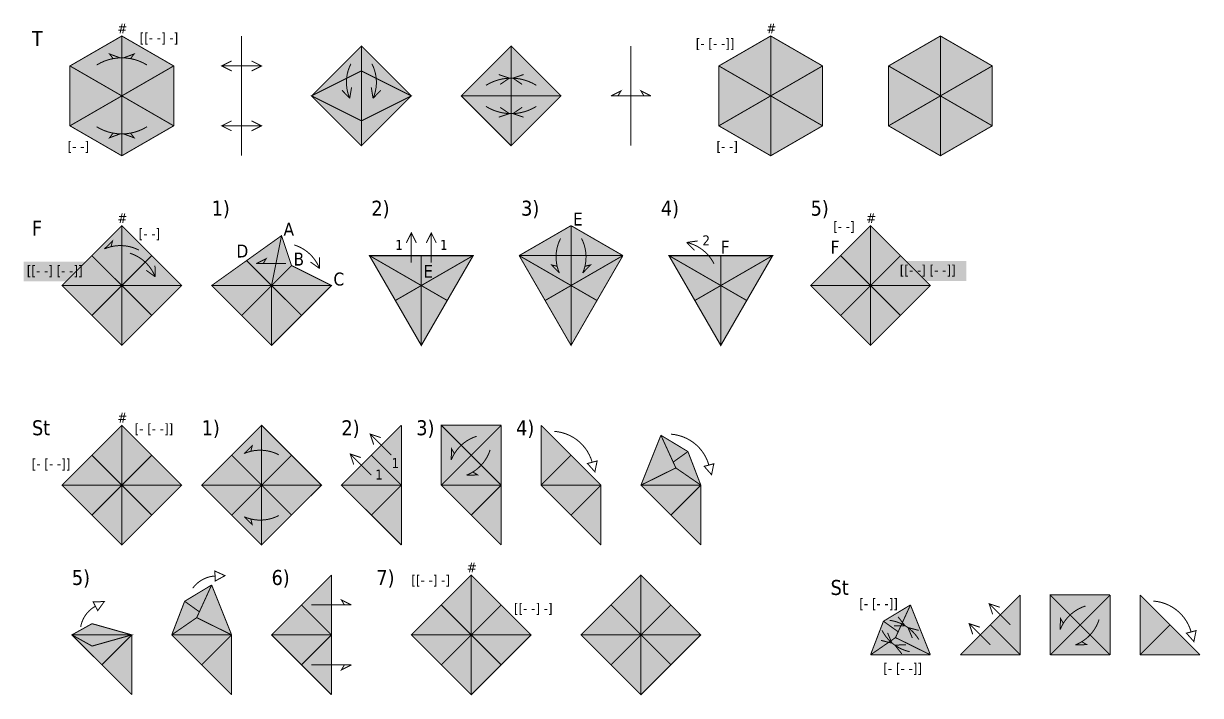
# Model space of a CAD drawing. Header units: inches. Extents: x -12.5 to 77.3, y -38.9 to 8.1.
# Drawn here: x -0.48 to 11.31, y -17.91 to -11.18 of the extents above; entities that cross this region are included whole.
import ezdxf

# ---------------------------------------------------------------- set-up
doc = ezdxf.new("R2010")
doc.units = ezdxf.units.IN
doc.header["$LTSCALE"] = 0.2
doc.header["$MEASUREMENT"] = 0
for name, pattern in [('crease . . . . .', [0.4, 0.2, -0.2]), ('mountain __ . . __ . .', [1.25, 0.5, -0.25, 0, -0.25, 0, -0.25]), ('valley __ __ __', [0.75, 0.5, -0.25])]:
    doc.linetypes.add(name, pattern=pattern)
for name, color, linetype in [('arrow-back', 250, 'Continuous'), ('edge', 7, 'Continuous'), ('face-1', 151, 'Continuous'), ('face-2', 91, 'Continuous'), ('face-3', 11, 'Continuous'), ('face-4', 191, 'Continuous'), ('face-5', 51, 'Continuous'), ('hinge', 250, 'crease . . . . .'), ('mountain', 12, 'mountain __ . . __ . .'), ('valley', 143, 'valley __ __ __'), ('z-labels', 94, 'Continuous'), ('z-pats', 251, 'Continuous')]:
    doc.layers.add(name, color=color, linetype=linetype)
doc.styles.add('labels', font='')
doc.styles.get('labels').set_extended_font_data('Tahoma')

msp = doc.modelspace()

# ---------------------------------------------------------------- linework, layer by layer
for points, const_width in [([(2.9, -11.4), (3.4, -11.9), (2.9, -12.4), (2.4, -11.9)], 0.01), ([(3.9, -11.9), (4.4, -11.4), (4.9, -11.9), (4.4, -12.4)], 0.01), ([(0.5, -14.4), (1.1, -13.8), (0.5, -13.2), (-0.1, -13.8)], 0.01), ([(8, -14.4), (8.6, -13.8), (8, -13.2), (7.4, -13.8)], 0.01), ([(3.5, -14.4), (4.019615, -13.5), (2.980385, -13.5)], 0.012), ([(6.5, -14.4), (7.019615, -13.5), (5.980385, -13.5)], 0.012), ([(0.5, -16.4), (1.1, -15.8), (0.5, -15.2), (-0.1, -15.8)], 0.01), ([(1.9, -16.4), (2.5, -15.8), (1.9, -15.2), (1.3, -15.8)], 0.01), ([(5.261265, -15.557196), (5.261265, -15.557196), (5.23885, -15.666729), (5.164673, -15.583078)], 0.01), ([(6.430152, -15.585561), (6.430152, -15.585561), (6.407737, -15.695094), (6.333559, -15.611443)], 0.01), ([(1.435608, -16.760331), (1.533787, -16.706842), (1.432088, -16.660393)], 0.01), ([(4, -17.9), (4.6, -17.3), (4, -16.7), (3.4, -17.3)], 0.01), ([(5.7, -17.9), (6.3, -17.3), (5.7, -16.7), (5.1, -17.3)], 0.01), ([(0.258774, -17.057409), (0.323963, -16.966576), (0.212184, -16.968925)], 0.01), ([(11.261265, -17.257196), (11.261265, -17.257196), (11.23885, -17.366729), (11.164673, -17.283078)], 0.01)]:
    msp.add_lwpolyline(points, close=True, dxfattribs=dict(const_width=const_width))
at = {"const_width": 0.01}
for points in [[(1.6, -11.55), (1.6, -11.55), (1.5, -11.6), (1.6, -11.65)], [(1.8, -11.55), (1.8, -11.55), (1.9, -11.6), (1.8, -11.65)], [(1.5, -11.6), (1.9, -11.6)], [(2.9, -12.15), (2.9, -11.65)], [(4.276025, -11.68636), (4.381926, -11.722208)], [(4.289706, -11.78542), (4.381926, -11.722208)], [(4.523975, -11.68636), (4.418074, -11.722208)], [(4.510294, -11.78542), (4.418074, -11.722208)], [(2.705783, -11.843873), (2.783162, -11.924574)], [(2.801295, -11.81425), (2.783162, -11.924574)], [(2.998705, -11.81425), (3.016838, -11.924574)], [(3.094217, -11.843873), (3.016838, -11.924574)], [(4.289706, -12.01458), (4.381926, -12.077792)], [(4.510294, -12.01458), (4.418074, -12.077792)], [(4.276025, -12.11364), (4.381926, -12.077792)], [(4.523975, -12.11364), (4.418074, -12.077792)], [(1.6, -12.25), (1.6, -12.25), (1.5, -12.2), (1.6, -12.15)], [(1.5, -12.2), (1.9, -12.2)], [(1.8, -12.25), (1.8, -12.25), (1.9, -12.2), (1.8, -12.15)], [(3.45, -13.372391), (3.45, -13.372391), (3.4, -13.272391), (3.35, -13.372391)], [(3.4, -13.272391), (3.4, -13.572391)], [(3.65, -13.372391), (3.65, -13.372391), (3.6, -13.272391), (3.55, -13.372391)], [(3.6, -13.272391), (3.6, -13.572391)], [(6.269045, -13.353215), (6.158303, -13.368586)], [(6.237046, -13.447957), (6.158303, -13.368586)], [(2.47901, -13.518007), (2.481359, -13.629786)], [(0.743572, -13.647291), (0.834405, -13.71248)], [(0.832056, -13.6007), (0.834405, -13.71248)], [(2.390526, -13.564597), (2.481359, -13.629786)], [(3.023223, -15.393934), (3.023223, -15.393934), (2.987868, -15.287868), (3.093934, -15.323223)], [(3.2, -15.5), (2.987868, -15.287868)], [(2.823223, -15.593934), (2.823223, -15.593934), (2.787868, -15.487868), (2.893934, -15.523223)], [(3, -15.7), (2.787868, -15.487868)], [(1.6, -17.3), (1.4, -16.8)], [(8.6, -17.5), (8.4, -17)], [(9.223223, -17.093934), (9.223223, -17.093934), (9.187868, -16.987868), (9.293934, -17.023223)], [(9.4, -17.2), (9.187868, -16.987868)], [(8.23354, -17.210421), (8.345309, -17.207633)], [(8.276017, -17.119891), (8.345309, -17.207633)], [(9.023223, -17.293934), (9.023223, -17.293934), (8.987868, -17.187868), (9.093934, -17.223223)], [(9.2, -17.4), (8.987868, -17.187868)], [(0.6, -17.9), (0, -17.3)], [(1.6, -17.9), (1, -17.3)], [(8.170823, -17.279588), (8.213737, -17.382828)], [(8.41854, -17.330562), (8.375626, -17.227321)], [(8.483966, -17.254934), (8.375626, -17.227321)], [(8.105397, -17.355215), (8.213737, -17.382828)], [(8.355824, -17.399729), (8.244054, -17.402516)], [(8.313346, -17.490259), (8.244054, -17.402516)]]:
    msp.add_lwpolyline(points, dxfattribs=at)
for points in [[(2.795236, -11.578159, 0.226312), (2.783162, -11.924574, -0.290796)], [(3.004764, -11.578159, -0.226312), (3.016838, -11.924574, 0.290796)], [(4.147794, -11.794207, -0.285476), (4.652206, -11.794207, 0.290796)], [(4.147794, -12.005793, 0.285476), (4.652206, -12.005793, -0.290796)], [(2.227869, -13.393371, -0.226312), (2.481359, -13.629786, 0.290796)], [(6.431856, -13.581466, 0.226312), (6.158303, -13.368586, -0.290796)], [(0.580915, -13.476065, -0.226312), (0.834405, -13.71248, 0.290796)], [(4.833271, -15.26115, -0.315299), (5.211714, -15.570452, 0.290796)], [(6.002158, -15.289515, -0.315299), (6.380601, -15.598817, 0.290796)], [(1.210718, -16.832442, -0.226312), (1.433849, -16.710361, 0.290796)], [(10.833271, -16.96115, -0.315299), (11.211714, -17.270452, 0.290796)], [(0.087548, -17.220066, -0.226312), (0.235479, -17.013166, 0.290796)], [(8.193009, -17.154275, -0.226312), (8.484395, -17.346624, 0.290796)], [(8.114933, -17.254652, 0.226312), (8.391181, -17.468174, -0.290796)]]:
    msp.add_lwpolyline(points, format="xyb", dxfattribs=at)
at = {"color": 254}
for points in [[(8.960621, -13.553546), (8.960621, -13.753546), (8.260621, -13.553546), (8.260621, -13.753546)], [(0.215477, -13.559447), (0.215477, -13.759447), (-0.484523, -13.559447), (-0.484523, -13.759447)]]:
    msp.add_solid(points, dxfattribs=at)
at = {"layer": 'arrow-back', "const_width": 0.01}
for points in [[(0.247794, -11.590698, -0.285476), (0.752206, -11.590698, 0.290796)], [(0.247794, -12.209302, 0.285476), (0.752206, -12.209302, -0.290796)], [(0.671841, -13.445236, 0.226312), (0.325426, -13.433162, -0.290796)], [(4.895236, -13.328159, 0.226312), (4.883162, -13.674574, -0.290796)], [(5.104764, -13.328159, -0.226312), (5.116838, -13.674574, 0.290796)], [(4.053497, -15.310477, 0.226312), (3.800007, -15.546892, -0.290796)], [(4.189523, -15.446503, -0.226312), (3.953108, -15.699993, 0.290796)], [(2.071841, -15.495236, 0.226312), (1.725426, -15.483162, -0.290796)], [(2.071841, -16.104764, -0.226312), (1.725426, -16.116838, 0.290796)], [(10.153497, -17.010477, 0.226312), (9.900007, -17.246892, -0.290796)], [(10.289523, -17.146503, -0.226312), (10.053108, -17.399993, 0.290796)]]:
    msp.add_lwpolyline(points, format="xyb", dxfattribs=at)
for points in [[(0.412368, -11.526554), (0.376947, -11.480236), (0.481926, -11.518699)], [(0.587632, -11.526554), (0.623053, -11.480236), (0.518074, -11.518699)], [(5.47, -11.9), (5.5, -11.85), (5.4, -11.9)], [(5.4, -11.9), (5.8, -11.9)], [(5.73, -11.9), (5.7, -11.85), (5.8, -11.9)], [(0.412368, -12.273446), (0.376947, -12.319764), (0.481926, -12.281301)], [(0.587632, -12.273446), (0.623053, -12.319764), (0.518074, -12.281301)], [(0.392285, -13.412426), (0.406127, -13.355783), (0.325426, -13.433162)], [(1.915865, -13.580703), (1.945865, -13.530703), (1.845865, -13.580703)], [(2.145865, -13.580703), (1.845865, -13.580703)], [(4.862426, -13.607715), (4.805783, -13.593873), (4.883162, -13.674574)], [(5.137574, -13.607715), (5.194217, -13.593873), (5.116838, -13.674574)], [(1.792285, -15.462426), (1.806127, -15.405783), (1.725426, -15.483162)], [(3.832621, -15.484953), (3.802356, -15.435112), (3.800007, -15.546892)], [(4.015047, -15.667379), (4.064888, -15.697644), (3.953108, -15.699993)], [(1.792285, -16.137574), (1.806127, -16.194217), (1.725426, -16.116838)], [(2.73, -17), (2.7, -16.95), (2.8, -17)], [(2.4, -17), (2.8, -17)], [(9.932621, -17.184953), (9.902356, -17.135112), (9.900007, -17.246892)], [(10.115047, -17.367379), (10.164888, -17.397644), (10.053108, -17.399993)], [(2.4, -17.6), (2.8, -17.6)], [(2.73, -17.6), (2.7, -17.65), (2.8, -17.6)]]:
    msp.add_lwpolyline(points, dxfattribs=at)
at = {"layer": 'edge', "const_width": 0.01}
for points in [[(0.5, -12.5), (1.019615, -12.2), (1.019615, -11.6), (0.5, -11.3), (-0.019615, -11.6), (-0.019615, -12.2)], [(7, -12.5), (7.519615, -12.2), (7.519615, -11.6), (7, -11.3), (6.480385, -11.6), (6.480385, -12.2)], [(8.7, -12.5), (9.219615, -12.2), (9.219615, -11.6), (8.7, -11.3), (8.180385, -11.6), (8.180385, -12.2)], [(1.4, -13.8), (2, -14.4), (2.6, -13.8), (2.2, -13.6), (2.1, -13.3)], [(0.201765, -17.187744), (0, -17.3), (0.201765, -17.412256), (0.6, -17.3)]]:
    msp.add_lwpolyline(points, close=True, dxfattribs=at)
for points in [[(5, -13.2), (4.480385, -13.5)], [(5, -13.2), (5.519615, -13.5)], [(3.5, -13.8), (2.980385, -13.5)], [(3.5, -13.8), (4.019615, -13.5)], [(4.480385, -13.5), (5, -14.4), (5.519615, -13.5)], [(5, -13.8), (5, -13.5)], [(3.3, -15.2), (2.7, -15.8), (3.3, -16.4)], [(3.3, -15.2), (3.3, -15.8)], [(4.3, -16.4), (3.7, -15.8), (3.7, -15.2), (4.3, -15.2)], [(4.3, -15.2), (4.3, -15.8)], [(5, -15.5), (4.7, -15.2)], [(4.7, -15.2), (4.7, -15.8), (5.3, -16.4)], [(5.9, -15.3), (5.7, -15.8), (6.3, -16.4)], [(6.049994, -15.627512), (5.9, -15.3)], [(6.170732, -15.463415), (5.9, -15.3)], [(5, -15.5), (5.3, -15.8)], [(6.170732, -15.463415), (6.3, -15.8)], [(6.049994, -15.627512), (6.3, -15.8)], [(2.7, -15.8), (3.3, -15.8)], [(3.3, -15.8), (3.3, -16.4)], [(4.3, -15.8), (4.3, -16.4)], [(5.3, -15.8), (5.3, -16.4)], [(6.3, -15.8), (6.3, -16.4)], [(2.6, -16.7), (2, -17.3), (2.6, -17.9)], [(1.129268, -16.963415), (1.4, -16.8)], [(1.250006, -17.127512), (1.4, -16.8)], [(1.129268, -16.963415), (1, -17.3)], [(8.9, -17.5), (9.5, -16.9)], [(9.5, -16.9), (9.5, -17.5)], [(9.8, -17.5), (9.8, -16.9), (10.4, -16.9)], [(10.4, -16.9), (10.4, -17.5)], [(11, -17.2), (10.7, -16.9)], [(10.7, -17.5), (10.7, -16.9)], [(8.129268, -17.163415), (8.4, -17)], [(8.250006, -17.327512), (8.4, -17)], [(1.250006, -17.127512), (1, -17.3)], [(8.129268, -17.163415), (8, -17.5)], [(11, -17.2), (11.3, -17.5)], [(0.6, -17.3), (0.6, -17.9)], [(1.6, -17.3), (1.6, -17.9)], [(8.250006, -17.327512), (8, -17.5)], [(8, -17.5), (8.6, -17.5)], [(8.9, -17.5), (9.5, -17.5)], [(9.8, -17.5), (10.4, -17.5)], [(10.7, -17.5), (11.3, -17.5)]]:
    msp.add_lwpolyline(points, dxfattribs=at)
at = {"layer": 'face-1'}
for points in [[(-0.019615, -11.6), (0.5, -11.9), (0.5, -11.3)], [(0.5, -11.3), (0.5, -11.9), (1.019615, -11.6)], [(3.9, -11.9), (4.4, -11.9), (4.4, -11.4)], [(4.4, -11.4), (4.4, -11.9), (4.9, -11.9)], [(-0.019615, -12.2), (0.5, -11.9), (-0.019615, -11.6)], [(1.019615, -11.6), (0.5, -11.9), (1.019615, -12.2)], [(6.480385, -12.2), (7, -11.9), (6.480385, -11.6)], [(7.519615, -11.6), (7, -11.9), (7.519615, -12.2)], [(0.5, -12.5), (0.5, -11.9), (-0.019615, -12.2)], [(1.019615, -12.2), (0.5, -11.9), (0.5, -12.5)], [(7, -12.5), (7, -11.9), (6.480385, -12.2)], [(7.519615, -12.2), (7, -11.9), (7, -12.5)], [(0.2, -13.5), (0.5, -13.8), (0.5, -13.2)], [(0.8, -13.5), (0.5, -13.8), (0.5, -13.2)], [(1.75, -13.55), (2, -13.8), (2.1, -13.3)], [(2.2, -13.6), (2, -13.8), (2.1, -13.3)], [(0.2, -13.5), (0.5, -13.8), (-0.1, -13.8)], [(0.8, -13.5), (0.5, -13.8), (1.1, -13.8)], [(1.75, -13.55), (2, -13.8), (1.4, -13.8)], [(2.980385, -13.5), (3.5, -13.5), (2.980385, -13.5), (3.5, -13.8)], [(3.5, -13.8), (2.980385, -13.5), (3.5, -13.8), (3.240192, -13.95)], [(4.019615, -13.5), (3.5, -13.5), (4.019615, -13.5), (3.5, -13.8)], [(3.5, -13.8), (4.019615, -13.5), (3.5, -13.8), (3.759808, -13.95)], [(5, -13.8), (4.480385, -13.5), (5, -13.8), (4.740192, -13.95)], [(5, -13.8), (5.519615, -13.5), (5, -13.8), (5.259808, -13.95)], [(6.5, -13.8), (5.980385, -13.5), (6.5, -13.8), (6.240192, -13.95)], [(6.5, -13.8), (7.019615, -13.5), (6.5, -13.8), (6.759808, -13.95)], [(2.2, -13.6), (2, -13.8), (2.6, -13.8)], [(0.2, -14.1), (0.5, -13.8), (-0.1, -13.8)], [(0.2, -14.1), (0.5, -13.8), (0.5, -14.4)], [(0.8, -14.1), (0.5, -13.8), (0.5, -14.4)], [(0.8, -14.1), (0.5, -13.8), (1.1, -13.8)], [(1.7, -14.1), (2, -13.8), (1.4, -13.8)], [(1.7, -14.1), (2, -13.8), (2, -14.4)], [(2.3, -14.1), (2, -13.8), (2, -14.4)], [(2.3, -14.1), (2, -13.8), (2.6, -13.8)], [(3.240192, -13.95), (3.5, -13.8), (3.5, -14.4), (3.5, -13.8)], [(3.759808, -13.95), (3.5, -13.8), (3.5, -14.4), (3.5, -13.8)], [(4.740192, -13.95), (5, -13.8), (5, -14.4), (5, -13.8)], [(5.259808, -13.95), (5, -13.8), (5, -14.4), (5, -13.8)], [(6.240192, -13.95), (6.5, -13.8), (6.5, -14.4), (6.5, -13.8)], [(6.759808, -13.95), (6.5, -13.8), (6.5, -14.4), (6.5, -13.8)], [(7.7, -14.1), (8, -13.8), (7.4, -13.8)], [(7.7, -14.1), (8, -13.8), (8, -14.4)], [(8.3, -14.1), (8, -13.8), (8, -14.4)], [(8.3, -14.1), (8, -13.8), (8.6, -13.8)], [(0.2, -15.5), (0.5, -15.8), (0.5, -15.2)], [(0.8, -15.5), (0.5, -15.8), (0.5, -15.2)], [(1.6, -15.5), (1.9, -15.8), (1.9, -15.2)], [(2.2, -15.5), (1.9, -15.8), (1.9, -15.2)], [(3, -15.5), (3.3, -15.8), (3.3, -15.2)], [(0.2, -15.5), (0.5, -15.8), (-0.1, -15.8)], [(0.8, -15.5), (0.5, -15.8), (1.1, -15.8)], [(1.6, -15.5), (1.9, -15.8), (1.3, -15.8)], [(2.2, -15.5), (1.9, -15.8), (2.5, -15.8)], [(3, -15.5), (3.3, -15.8), (2.7, -15.8)], [(0.2, -16.1), (0.5, -15.8), (-0.1, -15.8)], [(0.2, -16.1), (0.5, -15.8), (0.5, -16.4)], [(0.8, -16.1), (0.5, -15.8), (0.5, -16.4)], [(0.8, -16.1), (0.5, -15.8), (1.1, -15.8)], [(1.6, -16.1), (1.9, -15.8), (1.3, -15.8)], [(1.6, -16.1), (1.9, -15.8), (1.9, -16.4)], [(2.2, -16.1), (1.9, -15.8), (1.9, -16.4)], [(2.2, -16.1), (1.9, -15.8), (2.5, -15.8)], [(3, -16.1), (3.3, -15.8), (2.7, -15.8)], [(3, -16.1), (3.3, -15.8), (3.3, -16.4)], [(4, -16.1), (4.3, -15.8), (3.7, -15.8)], [(4, -16.1), (4.3, -15.8), (4.3, -16.4)], [(5, -16.1), (5.3, -15.8), (4.7, -15.8)], [(5, -16.1), (5.3, -15.8), (5.3, -16.4)], [(6, -16.1), (6.3, -15.8), (5.7, -15.8)], [(6, -16.1), (6.3, -15.8), (6.3, -16.4)], [(9.2, -17.2), (9.5, -17.5), (9.5, -16.9)], [(8.250006, -17.327512), (8.4, -17), (8.6, -17.5)], [(9.2, -17.2), (9.5, -17.5), (8.9, -17.5)], [(0.3, -17.6), (0.6, -17.3), (0, -17.3)], [(0.3, -17.6), (0.6, -17.3), (0.6, -17.9)], [(1.3, -17.6), (1.6, -17.3), (1, -17.3)], [(1.3, -17.6), (1.6, -17.3), (1.6, -17.9)], [(2.3, -17.6), (2.6, -17.3), (2, -17.3)], [(2.3, -17.6), (2.6, -17.3), (2.6, -17.9)], [(3.7, -17.6), (4, -17.3), (3.4, -17.3)], [(3.7, -17.6), (4, -17.3), (4, -17.9)], [(4.3, -17.6), (4, -17.3), (4, -17.9)], [(4.3, -17.6), (4, -17.3), (4.6, -17.3)], [(8.250006, -17.327512), (8, -17.5), (8.6, -17.5)]]:
    msp.add_solid(points, dxfattribs=at)
at = {"layer": 'face-2'}
for points in [[(2.9, -12.15), (2.9, -11.65), (2.4, -11.9)], [(2.9, -11.65), (3.4, -11.9), (2.9, -12.15)], [(8.180385, -12.2), (8.7, -11.9), (8.180385, -11.6)], [(9.219615, -11.6), (8.7, -11.9), (9.219615, -12.2)], [(8.7, -12.5), (8.7, -11.9), (8.180385, -12.2)], [(9.219615, -12.2), (8.7, -11.9), (8.7, -12.5)], [(6.023164, -15.568929), (5.9, -15.3), (6.170732, -15.463415)], [(6.170732, -15.463415), (6.023164, -15.568929), (6.3, -15.8), (6.049994, -15.627512)], [(8.276836, -17.268929), (8.4, -17), (8.129268, -17.163415)], [(8.129268, -17.163415), (8.276836, -17.268929), (8, -17.5), (8.250006, -17.327512)], [(5.4, -17.6), (5.7, -17.3), (5.1, -17.3)], [(5.4, -17.6), (5.7, -17.3), (5.7, -17.9)], [(6, -17.6), (5.7, -17.3), (5.7, -17.9)], [(6, -17.6), (5.7, -17.3), (6.3, -17.3)]]:
    msp.add_solid(points, dxfattribs=at)
at = {"layer": 'face-3'}
for points in [[(8.180385, -11.6), (8.7, -11.9), (8.7, -11.3)], [(8.7, -11.3), (8.7, -11.9), (9.219615, -11.6)], [(2.4, -11.9), (2.9, -11.65), (2.9, -11.4)], [(2.9, -11.4), (2.9, -11.65), (3.4, -11.9)], [(4.480385, -13.5), (5, -13.5), (4.480385, -13.5), (5, -13.2)], [(5.519615, -13.5), (5, -13.5), (5.519615, -13.5), (5, -13.2)], [(4.480385, -13.5), (5, -13.5), (4.480385, -13.5), (5, -13.8)], [(5.519615, -13.5), (5, -13.5), (5.519615, -13.5), (5, -13.8)], [(5.980385, -13.5), (6.5, -13.5), (5.980385, -13.5), (6.5, -13.8)], [(7.019615, -13.5), (6.5, -13.5), (7.019615, -13.5), (6.5, -13.8)], [(7.7, -13.5), (8, -13.8), (7.4, -13.8)], [(8.3, -13.5), (8, -13.8), (8.6, -13.8)], [(4, -15.5), (3.7, -15.2), (3.7, -15.8)], [(4, -15.5), (3.7, -15.2), (4.3, -15.2)], [(4, -15.5), (4.3, -15.8), (4.3, -15.2)], [(5, -15.5), (4.7, -15.2), (4.7, -15.8)], [(6.049994, -15.627512), (5.9, -15.3), (5.7, -15.8)], [(4, -15.5), (4.3, -15.8), (3.7, -15.8)], [(5, -15.5), (5.3, -15.8), (4.7, -15.8)], [(6.049994, -15.627512), (6.3, -15.8), (5.7, -15.8)], [(2.3, -17), (2.6, -17.3), (2.6, -16.7)], [(3.7, -17), (4, -17.3), (4, -16.7)], [(4.3, -17), (4, -17.3), (4, -16.7)], [(1.250006, -17.127512), (1.4, -16.8), (1.6, -17.3)], [(10.1, -17.2), (9.8, -16.9), (9.8, -17.5)], [(10.1, -17.2), (9.8, -16.9), (10.4, -16.9)], [(10.1, -17.2), (10.4, -17.5), (10.4, -16.9)], [(11, -17.2), (10.7, -16.9), (10.7, -17.5)], [(2.3, -17), (2.6, -17.3), (2, -17.3)], [(3.7, -17), (4, -17.3), (3.4, -17.3)], [(4.3, -17), (4, -17.3), (4.6, -17.3)], [(0, -17.3), (0.6, -17.3), (0.201765, -17.187744)], [(1.250006, -17.127512), (1, -17.3), (1.6, -17.3)], [(10.1, -17.2), (10.4, -17.5), (9.8, -17.5)], [(11, -17.2), (11.3, -17.5), (10.7, -17.5)], [(0, -17.3), (0.6, -17.3), (0.201765, -17.412256)]]:
    msp.add_solid(points, dxfattribs=at)
at = {"layer": 'face-4'}
for points in [[(2.4, -11.9), (2.9, -12.15), (2.9, -12.4)], [(2.9, -12.4), (2.9, -12.15), (3.4, -11.9)], [(4.4, -12.4), (4.4, -11.9), (3.9, -11.9)], [(4.9, -11.9), (4.4, -11.9), (4.4, -12.4)], [(5.4, -17), (5.7, -17.3), (5.7, -16.7)], [(6, -17), (5.7, -17.3), (5.7, -16.7)], [(1.276836, -17.068929), (1.4, -16.8), (1.129268, -16.963415)], [(1.129268, -16.963415), (1.276836, -17.068929), (1, -17.3), (1.250006, -17.127512)], [(5.4, -17), (5.7, -17.3), (5.1, -17.3)], [(6, -17), (5.7, -17.3), (6.3, -17.3)]]:
    msp.add_solid(points, dxfattribs=at)
at = {"layer": 'face-5'}
for points in [[(6.480385, -11.6), (7, -11.9), (7, -11.3)], [(7, -11.3), (7, -11.9), (7.519615, -11.6)], [(7.7, -13.5), (8, -13.8), (8, -13.2)], [(8.3, -13.5), (8, -13.8), (8, -13.2)]]:
    msp.add_solid(points, dxfattribs=at)
at = {"layer": 'hinge', "const_width": 0.01}
for points in [[(7, -11.3), (7, -11.9)], [(8.7, -11.3), (8.7, -11.9)], [(-0.019615, -11.6), (0.5, -11.9)], [(1.019615, -11.6), (0.5, -11.9)], [(6.480385, -11.6), (7, -11.9)], [(7.519615, -11.6), (7, -11.9)], [(8.180385, -11.6), (8.7, -11.9)], [(9.219615, -11.6), (8.7, -11.9)], [(0.5, -11.9), (-0.019615, -12.2)], [(0.5, -11.9), (1.019615, -12.2)], [(7, -11.9), (6.480385, -12.2)], [(7, -11.9), (7.519615, -12.2)], [(7, -12.5), (7, -11.9)], [(8.7, -11.9), (8.180385, -12.2)], [(8.7, -11.9), (9.219615, -12.2)], [(8.7, -12.5), (8.7, -11.9)], [(5, -13.2), (5, -13.5)], [(8, -13.2), (8, -13.8)], [(0.2, -13.5), (0.5, -13.8)], [(1.75, -13.55), (2, -13.8)], [(3.5, -13.8), (3.5, -13.5)], [(4.480385, -13.5), (5.519615, -13.5)], [(6.5, -13.8), (6.5, -13.5)], [(7.7, -13.5), (8, -13.8)], [(8.3, -13.5), (8, -13.8)], [(0.5, -13.8), (0.2, -14.1)], [(0.8, -14.1), (0.5, -13.8)], [(2, -13.8), (1.7, -14.1)], [(2.3, -14.1), (2, -13.8)], [(3.5, -13.8), (3.240192, -13.95)], [(3.5, -13.8), (3.759808, -13.95)], [(5, -13.8), (4.740192, -13.95)], [(5, -13.8), (5.259808, -13.95)], [(6.5, -13.8), (6.240192, -13.95)], [(6.5, -13.8), (6.759808, -13.95)], [(7.4, -13.8), (8, -13.8)], [(8, -13.8), (7.7, -14.1)], [(8, -13.8), (8, -14.4)], [(8.6, -13.8), (8, -13.8)], [(8.3, -14.1), (8, -13.8)], [(0.5, -15.2), (0.5, -15.8)], [(4, -15.5), (4.3, -15.2)], [(0.2, -15.5), (0.5, -15.8)], [(0.8, -15.5), (0.5, -15.8)], [(1.6, -15.5), (1.9, -15.8)], [(2.2, -15.5), (1.9, -15.8)], [(3, -15.5), (3.3, -15.8)], [(3.7, -15.8), (4, -15.5)], [(-0.1, -15.8), (0.5, -15.8)], [(0.5, -15.8), (0.2, -16.1)], [(0.5, -15.8), (0.5, -16.4)], [(1.1, -15.8), (0.5, -15.8)], [(0.8, -16.1), (0.5, -15.8)], [(1.3, -15.8), (1.9, -15.8)], [(1.9, -15.8), (1.6, -16.1)], [(2.5, -15.8), (1.9, -15.8)], [(2.2, -16.1), (1.9, -15.8)], [(3.3, -15.8), (3, -16.1)], [(3.7, -15.8), (4.3, -15.8)], [(4.3, -15.8), (4, -16.1)], [(5.3, -15.8), (5, -16.1)], [(6.3, -15.8), (6, -16.1)], [(4, -16.7), (4, -17.3)], [(5.7, -16.7), (5.7, -17.3)], [(10.1, -17.2), (10.4, -16.9)], [(2.3, -17), (2.6, -17.3)], [(3.7, -17), (4, -17.3)], [(4.3, -17), (4, -17.3)], [(5.4, -17), (5.7, -17.3)], [(6, -17), (5.7, -17.3)], [(9.2, -17.2), (9.5, -17.5)], [(9.8, -17.5), (10.1, -17.2)], [(10.7, -17.5), (11, -17.2)], [(0, -17.3), (0.6, -17.3)], [(0.6, -17.3), (0.3, -17.6)], [(1.6, -17.3), (1.3, -17.6)], [(2, -17.3), (2.6, -17.3)], [(2.6, -17.3), (2.3, -17.6)], [(3.4, -17.3), (4, -17.3)], [(4, -17.3), (3.7, -17.6)], [(4, -17.3), (4, -17.9)], [(4.6, -17.3), (4, -17.3)], [(4.3, -17.6), (4, -17.3)], [(5.1, -17.3), (5.7, -17.3)], [(5.7, -17.3), (5.4, -17.6)], [(5.7, -17.3), (5.7, -17.9)], [(6.3, -17.3), (5.7, -17.3)], [(6, -17.6), (5.7, -17.3)]]:
    msp.add_lwpolyline(points, dxfattribs=at)
at = {"layer": 'mountain', "const_width": 0.01}
for points in [[(0.5, -11.3), (0.5, -11.9)], [(1.7, -11.3), (1.7, -12.5)], [(5.6, -11.4), (5.6, -12.4)], [(0.5, -12.5), (0.5, -11.9)], [(0.5, -13.2), (0.5, -13.8)], [(2.1, -13.3), (2, -13.8)], [(5, -13.8), (4.480385, -13.5)], [(5, -13.8), (5.519615, -13.5)], [(6.5, -13.8), (5.980385, -13.5)], [(6.5, -13.8), (7.019615, -13.5)], [(-0.1, -13.8), (0.5, -13.8)], [(0.5, -13.8), (0.5, -14.4)], [(1.1, -13.8), (0.5, -13.8)], [(1.4, -13.8), (2, -13.8)], [(2, -13.8), (2, -14.4)], [(2.6, -13.8), (2, -13.8)], [(3.5, -13.8), (3.5, -14.4)], [(5, -13.8), (5, -14.4)], [(6.5, -13.8), (6.5, -14.4)], [(1.9, -15.2), (1.9, -15.8)], [(4, -15.5), (3.7, -15.2)], [(4, -15.5), (4.3, -15.8)], [(4.7, -15.8), (5, -15.5)], [(5.7, -15.8), (6.049994, -15.627512)], [(1.9, -15.8), (1.9, -16.4)], [(2.6, -16.7), (2.6, -17.3)], [(10.1, -17.2), (9.8, -16.9)], [(1.6, -17.3), (1.250006, -17.127512)], [(10.1, -17.2), (10.4, -17.5)], [(2.6, -17.3), (2.6, -17.9)], [(8.6, -17.5), (8.250006, -17.327512)]]:
    msp.add_lwpolyline(points, dxfattribs=at)
at = {"layer": 'valley', "const_width": 0.01}
for points in [[(2.9, -11.4), (2.9, -11.65)], [(4.4, -11.4), (4.4, -12.4)], [(3.9, -11.9), (4.9, -11.9)], [(2.9, -12.4), (2.9, -12.15)], [(0.8, -13.5), (0.5, -13.8)], [(2.2, -13.6), (2, -13.8)], [(6.170732, -15.463415), (6.023164, -15.568929)], [(4.7, -15.8), (5.3, -15.8)], [(5.7, -15.8), (6.3, -15.8)], [(1.129268, -16.963415), (1.276836, -17.068929)], [(8.129268, -17.163415), (8.276836, -17.268929)], [(1, -17.3), (1.6, -17.3)]]:
    msp.add_lwpolyline(points, dxfattribs=at)
msp.add_lwpolyline([(3.4, -11.9), (2.9, -11.65), (2.4, -11.9), (2.9, -12.15)], close=True, dxfattribs=at)

# ---------------------------------------------------------------- texts
at = {"style": 'labels'}
for s, height, p in [('#', 0.1, (0.456663, -11.273639)), ('#', 0.1, (6.956663, -11.273639)), ('T', 0.15, (-0.4, -11.4)), ('#', 0.1, (0.456663, -13.173639)), ('#', 0.1, (7.956663, -13.173639)), ('F', 0.15, (-0.4, -13.3)), ('2', 0.1, (6.316264, -13.397702)), ('1', 0.1, (3.239841, -13.442807)), ('1', 0.1, (3.687967, -13.442807)), ('#', 0.1, (0.456663, -15.173639)), ('St', 0.15, (-0.4, -15.3)), ('1', 0.1, (3.202252, -15.62912)), ('1', 0.1, (3.039297, -15.744546)), ('#', 0.1, (3.956663, -16.673639)), ('St', 0.15, (7.6, -16.9))]:
    msp.add_text(s, height=height, dxfattribs=at).set_placement(p)
at = {"layer": 'z-labels', "style": 'labels'}
for s, height, p in [('1)', 0.15, (1.4, -13.1)), ('2)', 0.15, (3, -13.1)), ('3)', 0.15, (4.5, -13.1)), ('4)', 0.15, (5.9, -13.1)), ('5)', 0.15, (7.4, -13.1)), ('E', 0.13, (5.02, -13.2)), ('A', 0.13, (2.12, -13.3)), ('D', 0.13, (1.6482, -13.519274)), ('F', 0.13, (6.5, -13.48)), ('F', 0.13, (7.6, -13.48)), ('B', 0.13, (2.22, -13.6)), ('C', 0.13, (2.62, -13.8)), ('E', 0.13, (3.521066, -13.722723)), ('1)', 0.15, (1.3, -15.3)), ('2)', 0.15, (2.7, -15.3)), ('3)', 0.15, (3.45, -15.3)), ('4)', 0.15, (4.45, -15.3)), ('5)', 0.15, (0, -16.8)), ('6)', 0.15, (2, -16.8)), ('7)', 0.15, (3.05, -16.8))]:
    msp.add_text(s, height=height, dxfattribs=at).set_placement(p)
at = {"layer": 'z-pats', "style": 'labels'}
for s, p in [('[[- -] -]', (0.678273, -11.367188)), ('[- [- -]]', (6.249333, -11.423778)), ('[- -]', (-0.043314, -12.454624)), ('[- -]', (6.456686, -12.454624)), ('[- -]', (7.625619, -13.256559)), ('[- -]', (0.669029, -13.328908)), ('[[- -] [- -]]', (-0.451964, -13.699572)), ('[[- -] [- -]]', (8.29318, -13.693671)), ('[- [- -]]', (0.628137, -15.283518)), ('[- [- -]]', (-0.402327, -15.635184)), ('[[- -] -]', (3.4, -16.8)), ('[- [- -]]', (7.887436, -17.035337)), ('[[- -] -]', (4.428137, -17.083518)), ('[- [- -]]', (8.128137, -17.683518))]:
    msp.add_text(s, height=0.1, dxfattribs=at).set_placement(p)

doc.saveas('drawing.dxf')
